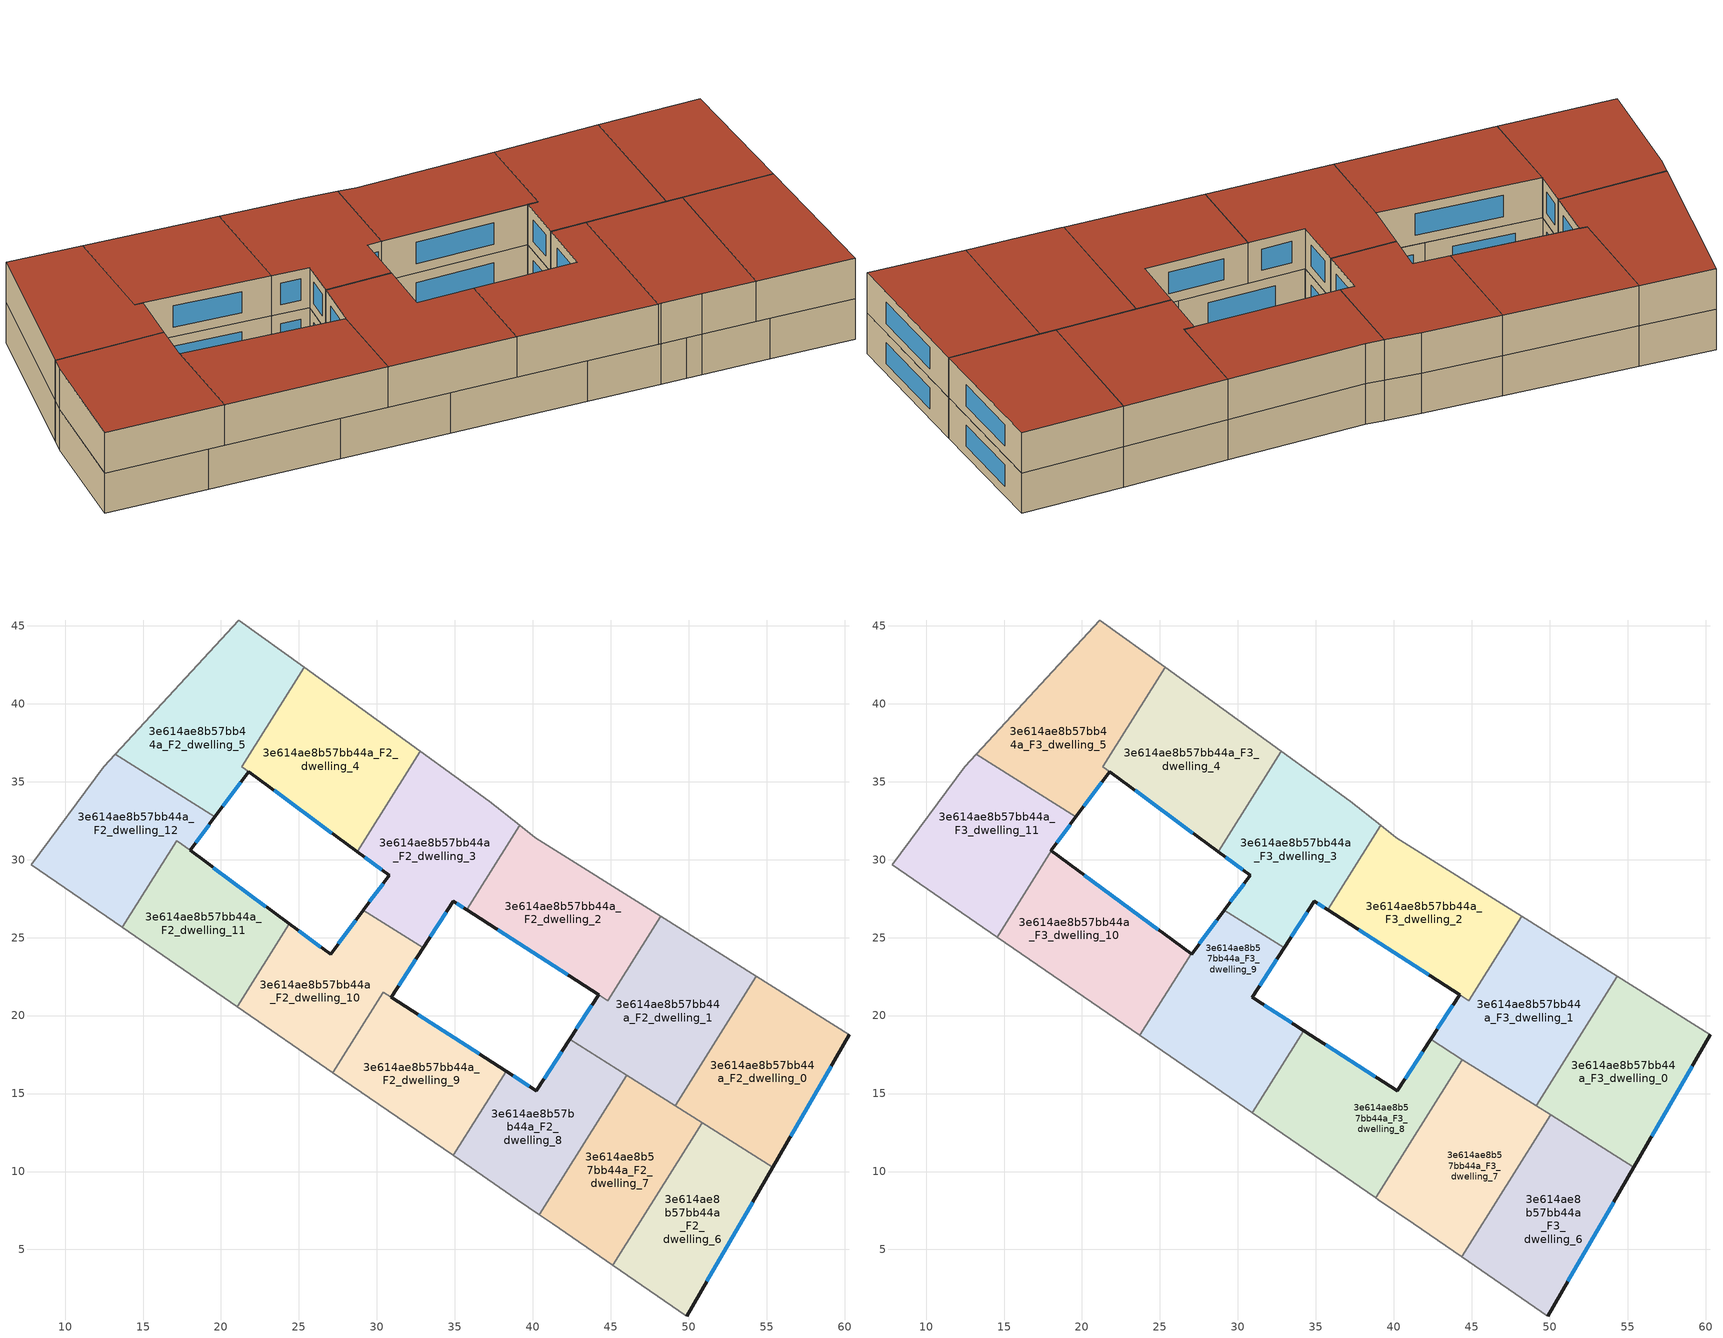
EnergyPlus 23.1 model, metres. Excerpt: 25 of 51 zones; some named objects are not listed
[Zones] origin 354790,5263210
3e614ae8b57bb44a_F2_dwelling_0
 floor to 3e614ae8b57bb44a_F1_dwelling_0 (EU_floor_Construction): 60.3,18.75 55.39,10.28 49.12,14.22 54.33,22.51 z6
 wall outside (EU_wall_Construction): 55.39,10.28 60.3,18.75 z6:9
 wall to 3e614ae8b57bb44a_F2_dwelling_1 (EU_wall_Construction): 54.33,22.51 49.12,14.22 z6:9
 wall adiabatic (EU_wall_Construction): 60.3,18.75 54.33,22.51 z6:9
 wall to 3e614ae8b57bb44a_F2_dwelling_6 (EU_wall_Construction): 50.85,13.13 55.39,10.28 z6:9
 wall to 3e614ae8b57bb44a_F2_dwelling_7 (EU_wall_Construction): 49.12,14.22 50.85,13.13 z6:9
 window (EU_Window_Construction): 56.55,12.27 59.15,16.77 z6.7:8.3
3e614ae8b57bb44a_F2_dwelling_1
 floor to 3e614ae8b57bb44a_F1_dwelling_1 (EU_floor_Construction): 54.33,22.51 49.12,14.22 42.35,18.47 44.22,21.34 44.82,20.96 48.21,26.35 z6
 wall outside (EU_wall_Construction): 44.22,21.34 42.35,18.47 z6:9
 wall adiabatic (EU_wall_Construction): 54.33,22.51 48.21,26.35 z6:9
 wall to 3e614ae8b57bb44a_F2_dwelling_2 (EU_wall_Construction): 48.21,26.35 44.82,20.96 44.22,21.34 z6:9
 wall to 3e614ae8b57bb44a_F2_dwelling_8 (EU_wall_Construction): 42.35,18.47 46.03,16.16 z6:9
 wall to 3e614ae8b57bb44a_F2_dwelling_7 (EU_wall_Construction): 46.03,16.16 49.12,14.22 z6:9
 window (EU_Window_Construction): 43.78,20.67 42.79,19.14 z6.7:8.3
3e614ae8b57bb44a_F2_dwelling_10
 floor to 3e614ae8b57bb44a_F1_dwelling_10 (EU_floor_Construction): 32.97,24.36 30.91,21.17 30.41,21.5 27.18,16.34 21.04,20.57 24.38,25.89 27.03,23.93 29.13,26.77 z6
 wall outside (EU_wall_Construction): 30.91,21.17 32.97,24.36 / 29.13,26.77 27.03,23.93 24.38,25.89 z6:9
 wall to 3e614ae8b57bb44a_F2_dwelling_3 (EU_wall_Construction): 32.97,24.36 29.13,26.77 z6:9
 wall adiabatic (EU_wall_Construction): 21.04,20.57 27.18,16.34 z6:9
 wall to 3e614ae8b57bb44a_F2_dwelling_11 (EU_wall_Construction): 24.38,25.89 21.04,20.57 z6:9
 wall to 3e614ae8b57bb44a_F2_dwelling_9 (EU_wall_Construction): 30.41,21.5 30.91,21.17 / 27.18,16.34 30.41,21.49 z6:9
 window (EU_Window_Construction): 31.4,21.92 32.49,23.61 / 26.4,24.39 25,25.43 / 28.64,26.1 27.52,24.6 z6.7:8.3
3e614ae8b57bb44a_F2_dwelling_11
 floor to 3e614ae8b57bb44a_F1_dwelling_11 (EU_floor_Construction): 24.38,25.89 21.04,20.57 13.66,25.65 17.16,31.23 z6
 wall outside (EU_wall_Construction): 24.38,25.89 18.01,30.59 z6:9
 wall to 3e614ae8b57bb44a_F2_dwelling_12 (EU_wall_Construction): 18.01,30.59 17.16,31.23 13.66,25.65 z6:9
 wall adiabatic (EU_wall_Construction): 13.66,25.65 21.04,20.57 z6:9
 window (EU_Window_Construction): 22.88,26.99 19.51,29.49 z6.7:8.3
3e614ae8b57bb44a_F2_dwelling_12
 floor to 3e614ae8b57bb44a_F1_dwelling_12 (EU_floor_Construction): 19.61,32.74 18.01,30.59 17.16,31.23 13.66,25.65 7.83,29.67 12.49,35.94 13.23,36.75 z6
 wall outside (EU_wall_Construction): 18.01,30.59 19.61,32.74 z6:9
 wall adiabatic (EU_wall_Construction): 13.23,36.75 12.49,35.94 7.83,29.67 13.66,25.65 z6:9
 wall to 3e614ae8b57bb44a_F2_dwelling_5 (EU_wall_Construction): 19.61,32.74 13.23,36.75 z6:9
 window (EU_Window_Construction): 18.39,31.1 19.24,32.24 z6.7:8.3
3e614ae8b57bb44a_F2_dwelling_2
 floor to 3e614ae8b57bb44a_F1_dwelling_2 (EU_floor_Construction): 48.21,26.35 44.82,20.96 35.75,26.79 39.15,32.21 40.15,31.42 z6
 wall outside (EU_wall_Construction): 35.75,26.79 44.21,21.35 z6:9
 wall to 3e614ae8b57bb44a_F2_dwelling_3 (EU_wall_Construction): 39.15,32.21 35.75,26.79 z6:9
 wall adiabatic (EU_wall_Construction): 48.21,26.35 40.15,31.42 39.15,32.21 z6:9
 window (EU_Window_Construction): 37.74,25.52 42.22,22.63 z6.7:8.3
3e614ae8b57bb44a_F2_dwelling_3
 floor to 3e614ae8b57bb44a_F1_dwelling_3 (EU_floor_Construction): 37.2,33.74 39.15,32.21 35.75,26.79 34.91,27.34 32.97,24.36 29.13,26.77 30.78,28.98 28.73,30.5 32.78,36.95 z6
 wall outside (EU_wall_Construction): 28.73,30.5 30.78,28.98 29.13,26.77 / 32.97,24.36 34.91,27.34 35.75,26.79 z6:9
 wall to 3e614ae8b57bb44a_F2_dwelling_4 (EU_wall_Construction): 32.78,36.95 28.73,30.5 z6:9
 wall adiabatic (EU_wall_Construction): 39.15,32.21 37.2,33.74 32.78,36.95 z6:9
 window (EU_Window_Construction): 30.4,28.46 29.52,27.29 / 29.21,30.14 30.3,29.34 / 35.11,27.21 35.55,26.92 / 33.43,25.06 34.45,26.64 z6.7:8.3
3e614ae8b57bb44a_F2_dwelling_4
 floor to 3e614ae8b57bb44a_F1_dwelling_4 (EU_floor_Construction): 32.78,36.95 28.73,30.5 21.34,35.96 25.34,42.33 z6
 wall outside (EU_wall_Construction): 21.77,35.65 28.73,30.5 z6:9
 wall adiabatic (EU_wall_Construction): 32.78,36.95 25.34,42.33 z6:9
 wall to 3e614ae8b57bb44a_F2_dwelling_5 (EU_wall_Construction): 25.34,42.33 21.34,35.96 21.77,35.65 z6:9
 window (EU_Window_Construction): 23.4,34.44 27.1,31.71 z6.7:8.3
3e614ae8b57bb44a_F2_dwelling_5
 floor to 3e614ae8b57bb44a_F1_dwelling_5 (EU_floor_Construction): 25.34,42.33 21.34,35.96 21.77,35.65 19.61,32.74 13.23,36.75 21.15,45.37 z6
 wall outside (EU_wall_Construction): 19.61,32.74 21.77,35.65 z6:9
 wall adiabatic (EU_wall_Construction): 25.34,42.33 21.15,45.37 13.23,36.75 z6:9
 window (EU_Window_Construction): 20.12,33.42 21.26,34.96 z6.7:8.3
3e614ae8b57bb44a_F2_dwelling_6
 floor to 3e614ae8b57bb44a_F1_dwelling_6 (EU_floor_Construction): 55.39,10.28 49.87,0.73 45.12,4 50.85,13.13 z6
 wall outside (EU_wall_Construction): 49.87,0.73 55.39,10.28 z6:9
 wall adiabatic (EU_wall_Construction): 45.12,4 49.87,0.73 z6:9
 wall to 3e614ae8b57bb44a_F2_dwelling_7 (EU_wall_Construction): 50.85,13.13 45.12,4 z6:9
 window (EU_Window_Construction): 51.16,2.98 54.1,8.04 z6.7:8.3
3e614ae8b57bb44a_F2_dwelling_7
 floor to 3e614ae8b57bb44a_F1_dwelling_7 (EU_floor_Construction): 50.85,13.13 45.12,4 41.29,6.64 40.43,7.23 46.03,16.16 z6
 wall adiabatic (EU_wall_Construction): 40.43,7.23 41.29,6.64 45.12,4 z6:9
 wall to 3e614ae8b57bb44a_F2_dwelling_8 (EU_wall_Construction): 46.03,16.16 40.43,7.23 z6:9
3e614ae8b57bb44a_F2_dwelling_8
 floor to 3e614ae8b57bb44a_F1_dwelling_8 (EU_floor_Construction): 46.03,16.16 40.43,7.23 39.01,8.2 34.9,11.03 38.28,16.42 40.22,15.17 42.35,18.47 z6
 wall outside (EU_wall_Construction): 42.35,18.47 40.22,15.17 38.28,16.42 z6:9
 wall adiabatic (EU_wall_Construction): 34.9,11.03 39.01,8.2 40.43,7.23 z6:9
 wall to 3e614ae8b57bb44a_F2_dwelling_9 (EU_wall_Construction): 38.28,16.42 34.9,11.03 z6:9
 window (EU_Window_Construction): 39.76,15.47 38.74,16.13 / 41.85,17.69 40.72,15.95 z6.7:8.3
3e614ae8b57bb44a_F2_dwelling_9
 floor to 3e614ae8b57bb44a_F1_dwelling_9 (EU_floor_Construction): 38.28,16.42 34.9,11.03 27.18,16.34 30.41,21.49 z6
 wall outside (EU_wall_Construction): 38.28,16.42 30.91,21.17 z6:9
 wall adiabatic (EU_wall_Construction): 27.18,16.34 34.9,11.03 z6:9
 window (EU_Window_Construction): 36.55,17.54 32.64,20.06 z6.7:8.3
3e614ae8b57bb44a_F3_dwelling_0
 floor to 3e614ae8b57bb44a_F2_dwelling_0 (EU_floor_Construction): 60.3,18.75 55.39,10.28 49.12,14.22 54.33,22.51 z9
 wall outside (EU_wall_Construction): 55.39,10.28 60.3,18.75 z9:12
 wall to 3e614ae8b57bb44a_F3_dwelling_1 (EU_wall_Construction): 54.33,22.51 49.12,14.22 z9:12
 wall adiabatic (EU_wall_Construction): 60.3,18.75 54.33,22.51 z9:12
 wall to 3e614ae8b57bb44a_F3_dwelling_6 (EU_wall_Construction): 50.05,13.63 55.39,10.28 z9:12
 wall to 3e614ae8b57bb44a_F3_dwelling_7 (EU_wall_Construction): 49.12,14.22 50.05,13.63 z9:12
 window (EU_Window_Construction): 56.55,12.27 59.15,16.77 z9.7:11.3
 roof outside (EU_roof_Construction): 55.39,10.28 60.3,18.75 54.33,22.51 49.12,14.22 z12
3e614ae8b57bb44a_F3_dwelling_1
 floor to 3e614ae8b57bb44a_F2_dwelling_1 (EU_floor_Construction): 54.33,22.51 49.12,14.22 42.35,18.47 44.22,21.34 44.82,20.96 48.21,26.35 z9
 wall outside (EU_wall_Construction): 44.22,21.34 42.35,18.47 z9:12
 wall adiabatic (EU_wall_Construction): 54.33,22.51 48.21,26.35 z9:12
 wall to 3e614ae8b57bb44a_F3_dwelling_2 (EU_wall_Construction): 48.21,26.35 44.82,20.96 44.22,21.34 z9:12
 wall to 3e614ae8b57bb44a_F3_dwelling_7 (EU_wall_Construction): 44.4,17.18 49.12,14.22 z9:12
 wall to 3e614ae8b57bb44a_F3_dwelling_8 (EU_wall_Construction): 42.35,18.47 44.4,17.18 z9:12
 window (EU_Window_Construction): 43.78,20.67 42.79,19.14 z9.7:11.3
 roof outside (EU_roof_Construction): 49.12,14.22 54.33,22.51 48.21,26.35 44.82,20.96 44.22,21.34 42.35,18.47 z12
3e614ae8b57bb44a_F3_dwelling_10
 floor to 3e614ae8b57bb44a_F2_dwelling_11 (EU_floor_Construction): 24.37,25.89 21.04,20.57 14.56,25.03 18.04,30.57 z9
 floor to 3e614ae8b57bb44a_F2_dwelling_10 (EU_floor_Construction): 26.99,23.95 23.72,18.73 21.04,20.57 24.37,25.89 z9
 wall outside (EU_wall_Construction): 26.99,23.95 18.04,30.57 z9:12
 wall to 3e614ae8b57bb44a_F3_dwelling_9 (EU_wall_Construction): 23.72,18.73 26.99,23.95 z9:12
 wall adiabatic (EU_wall_Construction): 14.56,25.03 23.72,18.73 z9:12
 wall to 3e614ae8b57bb44a_F3_dwelling_11 (EU_wall_Construction): 18.04,30.57 14.56,25.03 z9:12
 window (EU_Window_Construction): 24.89,25.51 20.14,29.01 z9.7:11.3
 roof outside (EU_roof_Construction): 23.72,18.73 26.99,23.95 18.04,30.57 14.56,25.03 z12
3e614ae8b57bb44a_F3_dwelling_11
 floor to 3e614ae8b57bb44a_F2_dwelling_12 (EU_floor_Construction): 19.61,32.74 18.01,30.59 17.16,31.23 13.66,25.65 7.83,29.67 12.49,35.94 13.23,36.75 z9
 floor to 3e614ae8b57bb44a_F2_dwelling_11 (EU_floor_Construction): 18.01,30.59 18.04,30.57 14.56,25.03 13.66,25.65 17.16,31.23 z9
 wall outside (EU_wall_Construction): 18.04,30.57 18.01,30.59 19.61,32.74 z9:12
 wall adiabatic (EU_wall_Construction): 13.23,36.75 12.49,35.94 7.83,29.67 14.56,25.03 z9:12
 wall to 3e614ae8b57bb44a_F3_dwelling_5 (EU_wall_Construction): 19.61,32.74 13.23,36.75 z9:12
 window (EU_Window_Construction): 18.39,31.1 19.24,32.24 z9.7:11.3
 roof outside (EU_roof_Construction): 14.56,25.03 18.04,30.57 18.01,30.59 19.61,32.74 13.23,36.75 12.49,35.94 7.83,29.67 z12
3e614ae8b57bb44a_F3_dwelling_2
 floor to 3e614ae8b57bb44a_F2_dwelling_2 (EU_floor_Construction): 48.21,26.35 44.82,20.96 35.75,26.79 39.15,32.21 40.15,31.42 z9
 wall outside (EU_wall_Construction): 35.75,26.79 44.21,21.35 z9:12
 wall to 3e614ae8b57bb44a_F3_dwelling_3 (EU_wall_Construction): 39.15,32.21 35.75,26.79 z9:12
 wall adiabatic (EU_wall_Construction): 48.21,26.35 40.15,31.42 39.15,32.21 z9:12
 window (EU_Window_Construction): 37.74,25.52 42.22,22.63 z9.7:11.3
 roof outside (EU_roof_Construction): 44.82,20.96 48.21,26.35 40.15,31.42 39.15,32.21 35.75,26.79 z12
3e614ae8b57bb44a_F3_dwelling_3
 floor to 3e614ae8b57bb44a_F2_dwelling_3 (EU_floor_Construction): 37.2,33.74 39.15,32.21 35.75,26.79 34.91,27.34 32.97,24.36 29.13,26.77 30.78,28.98 28.73,30.5 32.78,36.95 z9
 wall outside (EU_wall_Construction): 28.73,30.5 30.78,28.98 29.13,26.77 / 32.97,24.36 34.91,27.34 35.75,26.79 z9:12
 wall to 3e614ae8b57bb44a_F3_dwelling_4 (EU_wall_Construction): 32.78,36.95 28.73,30.5 z9:12
 wall adiabatic (EU_wall_Construction): 39.15,32.21 37.2,33.74 32.78,36.95 z9:12
 wall to 3e614ae8b57bb44a_F3_dwelling_9 (EU_wall_Construction): 29.13,26.77 32.97,24.36 z9:12
 window (EU_Window_Construction): 30.4,28.46 29.52,27.29 / 29.21,30.14 30.3,29.34 / 35.11,27.21 35.55,26.92 / 33.43,25.06 34.45,26.64 z9.7:11.3
 roof outside (EU_roof_Construction): 35.75,26.79 39.15,32.21 37.2,33.74 32.78,36.95 28.73,30.5 30.78,28.98 29.13,26.77 32.97,24.36 34.91,27.34 z12
3e614ae8b57bb44a_F3_dwelling_4
 floor to 3e614ae8b57bb44a_F2_dwelling_4 (EU_floor_Construction): 32.78,36.95 28.73,30.5 21.34,35.96 25.34,42.33 z9
 wall outside (EU_wall_Construction): 21.77,35.65 28.73,30.5 z9:12
 wall adiabatic (EU_wall_Construction): 32.78,36.95 25.34,42.33 z9:12
 wall to 3e614ae8b57bb44a_F3_dwelling_5 (EU_wall_Construction): 25.34,42.33 21.34,35.96 21.77,35.65 z9:12
 window (EU_Window_Construction): 23.4,34.44 27.1,31.71 z9.7:11.3
 roof outside (EU_roof_Construction): 28.73,30.5 32.78,36.95 25.34,42.33 21.34,35.96 z12
3e614ae8b57bb44a_F3_dwelling_5
 floor to 3e614ae8b57bb44a_F2_dwelling_5 (EU_floor_Construction): 25.34,42.33 21.34,35.96 21.77,35.65 19.61,32.74 13.23,36.75 21.15,45.37 z9
 wall outside (EU_wall_Construction): 19.61,32.74 21.77,35.65 z9:12
 wall adiabatic (EU_wall_Construction): 25.34,42.33 21.15,45.37 13.23,36.75 z9:12
 window (EU_Window_Construction): 20.12,33.42 21.26,34.96 z9.7:11.3
 roof outside (EU_roof_Construction): 21.77,35.65 21.34,35.96 25.34,42.33 21.15,45.37 13.23,36.75 19.61,32.74 z12
3e614ae8b57bb44a_F3_dwelling_6
 floor to 3e614ae8b57bb44a_F2_dwelling_6 (EU_floor_Construction): 55.39,10.28 49.87,0.73 45.12,4 50.85,13.13 z9
 floor to 3e614ae8b57bb44a_F2_dwelling_7 (EU_floor_Construction): 50.85,13.13 45.12,4 44.34,4.54 50.05,13.63 z9
 wall outside (EU_wall_Construction): 49.87,0.73 55.39,10.28 z9:12
 wall adiabatic (EU_wall_Construction): 44.34,4.54 49.87,0.73 z9:12
 wall to 3e614ae8b57bb44a_F3_dwelling_7 (EU_wall_Construction): 50.05,13.63 44.34,4.54 z9:12
 window (EU_Window_Construction): 51.16,2.98 54.1,8.04 z9.7:11.3
 roof outside (EU_roof_Construction): 49.87,0.73 55.39,10.28 50.05,13.63 44.34,4.54 z12
3e614ae8b57bb44a_F3_dwelling_7
 floor to 3e614ae8b57bb44a_F2_dwelling_7 (EU_floor_Construction): 50.05,13.63 44.34,4.54 41.29,6.64 40.43,7.23 46.03,16.16 z9
 floor to 3e614ae8b57bb44a_F2_dwelling_8 (EU_floor_Construction): 46.03,16.16 40.43,7.23 39.01,8.2 38.84,8.32 44.4,17.18 z9
 wall to 3e614ae8b57bb44a_F3_dwelling_8 (EU_wall_Construction): 44.4,17.18 38.84,8.32 z9:12
 wall adiabatic (EU_wall_Construction): 38.84,8.32 39.01,8.2 41.29,6.64 44.34,4.54 z9:12
 roof outside (EU_roof_Construction): 44.34,4.54 50.05,13.63 44.4,17.18 38.84,8.32 39.01,8.2 41.29,6.64 z12
3e614ae8b57bb44a_F3_dwelling_8
 floor to 3e614ae8b57bb44a_F2_dwelling_8 (EU_floor_Construction): 44.4,17.18 38.84,8.32 34.9,11.03 38.28,16.42 40.22,15.17 42.35,18.47 z9
 floor to 3e614ae8b57bb44a_F2_dwelling_9 (EU_floor_Construction): 38.28,16.42 34.9,11.03 30.92,13.77 34.23,19.03 z9
 wall outside (EU_wall_Construction): 42.35,18.47 40.22,15.17 34.23,19.03 z9:12
 wall adiabatic (EU_wall_Construction): 30.92,13.77 38.84,8.32 z9:12
 wall to 3e614ae8b57bb44a_F3_dwelling_9 (EU_wall_Construction): 34.23,19.03 30.92,13.77 z9:12
 window (EU_Window_Construction): 41.85,17.69 40.72,15.95 / 38.81,16.08 35.64,18.13 z9.7:11.3
 roof outside (EU_roof_Construction): 38.84,8.32 44.4,17.18 42.35,18.47 40.22,15.17 34.23,19.03 30.92,13.77 z12
3e614ae8b57bb44a_F3_dwelling_9
 floor to 3e614ae8b57bb44a_F2_dwelling_10 (EU_floor_Construction): 32.97,24.36 30.91,21.17 30.41,21.5 27.18,16.34 23.72,18.73 26.99,23.95 27.03,23.93 29.13,26.77 z9
 floor to 3e614ae8b57bb44a_F2_dwelling_9 (EU_floor_Construction): 34.23,19.03 30.92,13.77 27.18,16.34 30.41,21.5 z9
 wall outside (EU_wall_Construction): 29.13,26.77 27.03,23.93 26.99,23.95 / 34.23,19.03 30.91,21.17 32.97,24.36 z9:12
 wall adiabatic (EU_wall_Construction): 23.72,18.73 30.92,13.77 z9:12
 window (EU_Window_Construction): 28.64,26.1 27.52,24.6 / 31.4,21.92 32.49,23.61 / 33.45,19.54 31.69,20.67 z9.7:11.3
 roof outside (EU_roof_Construction): 30.92,13.77 34.23,19.03 30.91,21.17 32.97,24.36 29.13,26.77 27.03,23.93 26.99,23.95 23.72,18.73 z12
[Building]
EU S2 Campaign: North Axis=0; Terrain=City; Solar Distribution=FullExterior
[Site:Location]
Budapest.Ferenc.Liszt.Intl.AP: Latitude=47.437; Longitude=19.256; Time Zone=1; Elevation=185
[SizingPeriod:WeatherFileDays]
AnnualSizingPeriod: Begin Month=1; Begin Day of Month=1; End Month=12; End Day of Month=31; Day of Week for Start Day=Monday; Use Weather File Daylight Saving Period=No; Use Weather File Rain and Snow Indicators=No
[MATERIAL]
EU_InternalMass_Material: Roughness=MediumRough; Thickness=0.1; Conductivity=1; Density=1800; Specific Heat=900; Thermal Absorptance=0.9; Solar Absorptance=0.7; Visible Absorptance=0.7
[MATERIAL:NOMASS] Roughness=MediumRough; Thermal Absorptance=0.9; Solar Absorptance=0.7; Visible Absorptance=0.7
Name | Thermal Resistance
EU_wall_NoMass | 0.832559
EU_roof_NoMass | 1.39638
EU_floor_NoMass | 0.872794
[WINDOWMATERIAL:SIMPLEGLAZINGSYSTEM]
EU_Window_SimpleGlazing: UFactor=2.79869; Solar Heat Gain Coefficient=0.75; Visible Transmittance=0.75
[CONSTRUCTION]
EU_wall_Construction: EU_wall_NoMass
EU_roof_Construction: EU_roof_NoMass
EU_floor_Construction: EU_floor_NoMass
EU_Window_Construction: EU_Window_SimpleGlazing
EU_InternalMass_Construction: EU_InternalMass_Material
[ZONE] Type=1; Multiplier=1; Ceiling Height=autocalculate; Floor Area=autocalculate; Part of Total Floor Area=Yes
Name | Volume
3e614ae8b57bb44a_F2_dwelling_0; 3e614ae8b57bb44a_F3_dwelling_0 | 212.24
3e614ae8b57bb44a_F2_dwelling_1; 3e614ae8b57bb44a_F3_dwelling_1 | 219.855
3e614ae8b57bb44a_F2_dwelling_10 | 189.011
3e614ae8b57bb44a_F3_dwelling_10 | 211.672
3e614ae8b57bb44a_F2_dwelling_11 | 172.691
3e614ae8b57bb44a_F3_dwelling_11 | 212.818
3e614ae8b57bb44a_F2_dwelling_12 | 191.146
3e614ae8b57bb44a_F2_dwelling_2; 3e614ae8b57bb44a_F3_dwelling_2 | 204.619
3e614ae8b57bb44a_F2_dwelling_3; 3e614ae8b57bb44a_F3_dwelling_3 | 212.235
3e614ae8b57bb44a_F2_dwelling_4; 3e614ae8b57bb44a_F3_dwelling_4 | 207.994
3e614ae8b57bb44a_F2_dwelling_5; 3e614ae8b57bb44a_F3_dwelling_5 | 216.476
3e614ae8b57bb44a_F2_dwelling_6 | 181.934
3e614ae8b57bb44a_F3_dwelling_6 | 212.242
3e614ae8b57bb44a_F2_dwelling_7 | 181.908
3e614ae8b57bb44a_F3_dwelling_7 | 212.226
3e614ae8b57bb44a_F2_dwelling_8 | 181.912
3e614ae8b57bb44a_F3_dwelling_8 | 212.233
3e614ae8b57bb44a_F2_dwelling_9 | 174.758
3e614ae8b57bb44a_F3_dwelling_9 | 212.241
[INTERNALMASS] Construction=EU_InternalMass_Construction
Name | Zone or ZoneList | Surface Area
3e614ae8b57bb44a_F2_dwelling_0_EU_InternalMass | 3e614ae8b57bb44a_F2_dwelling_0 | 70.7467
3e614ae8b57bb44a_F2_dwelling_1_EU_InternalMass | 3e614ae8b57bb44a_F2_dwelling_1 | 73.2836
3e614ae8b57bb44a_F2_dwelling_2_EU_InternalMass | 3e614ae8b57bb44a_F2_dwelling_2 | 68.2048
3e614ae8b57bb44a_F2_dwelling_3_EU_InternalMass | 3e614ae8b57bb44a_F2_dwelling_3 | 70.745
3e614ae8b57bb44a_F2_dwelling_4_EU_InternalMass | 3e614ae8b57bb44a_F2_dwelling_4 | 69.3294
3e614ae8b57bb44a_F2_dwelling_5_EU_InternalMass | 3e614ae8b57bb44a_F2_dwelling_5 | 72.158
3e614ae8b57bb44a_F2_dwelling_6_EU_InternalMass | 3e614ae8b57bb44a_F2_dwelling_6 | 60.6447
3e614ae8b57bb44a_F2_dwelling_7_EU_InternalMass | 3e614ae8b57bb44a_F2_dwelling_7 | 60.6361
3e614ae8b57bb44a_F2_dwelling_8_EU_InternalMass | 3e614ae8b57bb44a_F2_dwelling_8 | 60.6373
3e614ae8b57bb44a_F2_dwelling_9_EU_InternalMass | 3e614ae8b57bb44a_F2_dwelling_9 | 58.2748
3e614ae8b57bb44a_F2_dwelling_10_EU_InternalMass | 3e614ae8b57bb44a_F2_dwelling_10 | 63.0047
3e614ae8b57bb44a_F2_dwelling_11_EU_InternalMass | 3e614ae8b57bb44a_F2_dwelling_11 | 57.5625
3e614ae8b57bb44a_F2_dwelling_12_EU_InternalMass | 3e614ae8b57bb44a_F2_dwelling_12 | 63.7157
3e614ae8b57bb44a_F3_dwelling_0_EU_InternalMass | 3e614ae8b57bb44a_F3_dwelling_0 | 70.7467
3e614ae8b57bb44a_F3_dwelling_1_EU_InternalMass | 3e614ae8b57bb44a_F3_dwelling_1 | 73.2836
3e614ae8b57bb44a_F3_dwelling_2_EU_InternalMass | 3e614ae8b57bb44a_F3_dwelling_2 | 68.2048
3e614ae8b57bb44a_F3_dwelling_3_EU_InternalMass | 3e614ae8b57bb44a_F3_dwelling_3 | 70.745
3e614ae8b57bb44a_F3_dwelling_4_EU_InternalMass | 3e614ae8b57bb44a_F3_dwelling_4 | 69.3294
3e614ae8b57bb44a_F3_dwelling_5_EU_InternalMass | 3e614ae8b57bb44a_F3_dwelling_5 | 72.158
3e614ae8b57bb44a_F3_dwelling_6_EU_InternalMass | 3e614ae8b57bb44a_F3_dwelling_6 | 70.7472
3e614ae8b57bb44a_F3_dwelling_7_EU_InternalMass | 3e614ae8b57bb44a_F3_dwelling_7 | 70.7419
3e614ae8b57bb44a_F3_dwelling_8_EU_InternalMass | 3e614ae8b57bb44a_F3_dwelling_8 | 70.7443
3e614ae8b57bb44a_F3_dwelling_9_EU_InternalMass | 3e614ae8b57bb44a_F3_dwelling_9 | 70.747
3e614ae8b57bb44a_F3_dwelling_10_EU_InternalMass | 3e614ae8b57bb44a_F3_dwelling_10 | 70.5573
3e614ae8b57bb44a_F3_dwelling_11_EU_InternalMass | 3e614ae8b57bb44a_F3_dwelling_11 | 70.9403
[OTHEREQUIPMENT] Fuel Type=Electricity; Design Level Calculation Method=Watts/Area; Power per Zone Floor Area=1; Fraction Latent=0; Fraction Radiant=0; Fraction Lost=0; Carbon Dioxide Generation Rate=0; EndUse Subcategory=EU_Step8_InternalGains
Name | Zone or ZoneList or Space or SpaceList | Schedule
EU_Step8_InternalGain_3e614ae8b57bb44a_F2_dwelling_0_f000 | 3e614ae8b57bb44a_F2_dwelling_0 | EU_Step8_GainSchedule_3e614ae8b57bb44a_F2_dwelling_0_f000
EU_Step8_InternalGain_3e614ae8b57bb44a_F2_dwelling_1_f000 | 3e614ae8b57bb44a_F2_dwelling_1 | EU_Step8_GainSchedule_3e614ae8b57bb44a_F2_dwelling_1_f000
EU_Step8_InternalGain_3e614ae8b57bb44a_F2_dwelling_2_f000 | 3e614ae8b57bb44a_F2_dwelling_2 | EU_Step8_GainSchedule_3e614ae8b57bb44a_F2_dwelling_2_f000
EU_Step8_InternalGain_3e614ae8b57bb44a_F2_dwelling_3_f000 | 3e614ae8b57bb44a_F2_dwelling_3 | EU_Step8_GainSchedule_3e614ae8b57bb44a_F2_dwelling_3_f000
EU_Step8_InternalGain_3e614ae8b57bb44a_F2_dwelling_4_f000 | 3e614ae8b57bb44a_F2_dwelling_4 | EU_Step8_GainSchedule_3e614ae8b57bb44a_F2_dwelling_4_f000
EU_Step8_InternalGain_3e614ae8b57bb44a_F2_dwelling_5_f000 | 3e614ae8b57bb44a_F2_dwelling_5 | EU_Step8_GainSchedule_3e614ae8b57bb44a_F2_dwelling_5_f000
EU_Step8_InternalGain_3e614ae8b57bb44a_F2_dwelling_6_f000 | 3e614ae8b57bb44a_F2_dwelling_6 | EU_Step8_GainSchedule_3e614ae8b57bb44a_F2_dwelling_6_f000
EU_Step8_InternalGain_3e614ae8b57bb44a_F2_dwelling_7_f000 | 3e614ae8b57bb44a_F2_dwelling_7 | EU_Step8_GainSchedule_3e614ae8b57bb44a_F2_dwelling_7_f000
EU_Step8_InternalGain_3e614ae8b57bb44a_F2_dwelling_8_f000 | 3e614ae8b57bb44a_F2_dwelling_8 | EU_Step8_GainSchedule_3e614ae8b57bb44a_F2_dwelling_8_f000
EU_Step8_InternalGain_3e614ae8b57bb44a_F2_dwelling_9_f000 | 3e614ae8b57bb44a_F2_dwelling_9 | EU_Step8_GainSchedule_3e614ae8b57bb44a_F2_dwelling_9_f000
EU_Step8_InternalGain_3e614ae8b57bb44a_F2_dwelling_10_f000 | 3e614ae8b57bb44a_F2_dwelling_10 | EU_Step8_GainSchedule_3e614ae8b57bb44a_F2_dwelling_10_f000
EU_Step8_InternalGain_3e614ae8b57bb44a_F2_dwelling_11_f000 | 3e614ae8b57bb44a_F2_dwelling_11 | EU_Step8_GainSchedule_3e614ae8b57bb44a_F2_dwelling_11_f000
EU_Step8_InternalGain_3e614ae8b57bb44a_F2_dwelling_12_f000 | 3e614ae8b57bb44a_F2_dwelling_12 | EU_Step8_GainSchedule_3e614ae8b57bb44a_F2_dwelling_12_f000
EU_Step8_InternalGain_3e614ae8b57bb44a_F3_dwelling_0_f000 | 3e614ae8b57bb44a_F3_dwelling_0 | EU_Step8_GainSchedule_3e614ae8b57bb44a_F3_dwelling_0_f000
EU_Step8_InternalGain_3e614ae8b57bb44a_F3_dwelling_1_f000 | 3e614ae8b57bb44a_F3_dwelling_1 | EU_Step8_GainSchedule_3e614ae8b57bb44a_F3_dwelling_1_f000
EU_Step8_InternalGain_3e614ae8b57bb44a_F3_dwelling_2_f000 | 3e614ae8b57bb44a_F3_dwelling_2 | EU_Step8_GainSchedule_3e614ae8b57bb44a_F3_dwelling_2_f000
EU_Step8_InternalGain_3e614ae8b57bb44a_F3_dwelling_3_f000 | 3e614ae8b57bb44a_F3_dwelling_3 | EU_Step8_GainSchedule_3e614ae8b57bb44a_F3_dwelling_3_f000
EU_Step8_InternalGain_3e614ae8b57bb44a_F3_dwelling_4_f000 | 3e614ae8b57bb44a_F3_dwelling_4 | EU_Step8_GainSchedule_3e614ae8b57bb44a_F3_dwelling_4_f000
EU_Step8_InternalGain_3e614ae8b57bb44a_F3_dwelling_5_f000 | 3e614ae8b57bb44a_F3_dwelling_5 | EU_Step8_GainSchedule_3e614ae8b57bb44a_F3_dwelling_5_f000
EU_Step8_InternalGain_3e614ae8b57bb44a_F3_dwelling_6_f000 | 3e614ae8b57bb44a_F3_dwelling_6 | EU_Step8_GainSchedule_3e614ae8b57bb44a_F3_dwelling_6_f000
EU_Step8_InternalGain_3e614ae8b57bb44a_F3_dwelling_7_f000 | 3e614ae8b57bb44a_F3_dwelling_7 | EU_Step8_GainSchedule_3e614ae8b57bb44a_F3_dwelling_7_f000
EU_Step8_InternalGain_3e614ae8b57bb44a_F3_dwelling_8_f000 | 3e614ae8b57bb44a_F3_dwelling_8 | EU_Step8_GainSchedule_3e614ae8b57bb44a_F3_dwelling_8_f000
EU_Step8_InternalGain_3e614ae8b57bb44a_F3_dwelling_9_f000 | 3e614ae8b57bb44a_F3_dwelling_9 | EU_Step8_GainSchedule_3e614ae8b57bb44a_F3_dwelling_9_f000
EU_Step8_InternalGain_3e614ae8b57bb44a_F3_dwelling_10_f000 | 3e614ae8b57bb44a_F3_dwelling_10 | EU_Step8_GainSchedule_3e614ae8b57bb44a_F3_dwelling_10_f000
EU_Step8_InternalGain_3e614ae8b57bb44a_F3_dwelling_11_f000 | 3e614ae8b57bb44a_F3_dwelling_11 | EU_Step8_GainSchedule_3e614ae8b57bb44a_F3_dwelling_11_f000
[ZONEVENTILATION:DESIGNFLOWRATE] Schedule=EU_AlwaysOn; Design Flow Rate Calculation Method=AirChanges/Hour; Air Changes per Hour=0.475469; Ventilation Type=Natural; Fan Pressure Rise=0; Fan Total Efficiency=1; Constant Term Coefficient=1; Temperature Term Coefficient=0; Velocity Term Coefficient=0; Velocity Squared Term Coefficient=0; Minimum Indoor Temperature=-100; Maximum Indoor Temperature=100; Delta Temperature=-100; Minimum Outdoor Temperature=-100; Maximum Outdoor Temperature=100; Maximum Wind Speed=40
Name | Zone or ZoneList or Space or SpaceList
EU_ConstantAir_3e614ae8b57bb44a_F2_dwelling_0 | 3e614ae8b57bb44a_F2_dwelling_0
EU_ConstantAir_3e614ae8b57bb44a_F2_dwelling_1 | 3e614ae8b57bb44a_F2_dwelling_1
EU_ConstantAir_3e614ae8b57bb44a_F2_dwelling_2 | 3e614ae8b57bb44a_F2_dwelling_2
EU_ConstantAir_3e614ae8b57bb44a_F2_dwelling_3 | 3e614ae8b57bb44a_F2_dwelling_3
EU_ConstantAir_3e614ae8b57bb44a_F2_dwelling_4 | 3e614ae8b57bb44a_F2_dwelling_4
EU_ConstantAir_3e614ae8b57bb44a_F2_dwelling_5 | 3e614ae8b57bb44a_F2_dwelling_5
EU_ConstantAir_3e614ae8b57bb44a_F2_dwelling_6 | 3e614ae8b57bb44a_F2_dwelling_6
EU_ConstantAir_3e614ae8b57bb44a_F2_dwelling_7 | 3e614ae8b57bb44a_F2_dwelling_7
EU_ConstantAir_3e614ae8b57bb44a_F2_dwelling_8 | 3e614ae8b57bb44a_F2_dwelling_8
EU_ConstantAir_3e614ae8b57bb44a_F2_dwelling_9 | 3e614ae8b57bb44a_F2_dwelling_9
EU_ConstantAir_3e614ae8b57bb44a_F2_dwelling_10 | 3e614ae8b57bb44a_F2_dwelling_10
EU_ConstantAir_3e614ae8b57bb44a_F2_dwelling_11 | 3e614ae8b57bb44a_F2_dwelling_11
EU_ConstantAir_3e614ae8b57bb44a_F2_dwelling_12 | 3e614ae8b57bb44a_F2_dwelling_12
EU_ConstantAir_3e614ae8b57bb44a_F3_dwelling_0 | 3e614ae8b57bb44a_F3_dwelling_0
EU_ConstantAir_3e614ae8b57bb44a_F3_dwelling_1 | 3e614ae8b57bb44a_F3_dwelling_1
EU_ConstantAir_3e614ae8b57bb44a_F3_dwelling_2 | 3e614ae8b57bb44a_F3_dwelling_2
EU_ConstantAir_3e614ae8b57bb44a_F3_dwelling_3 | 3e614ae8b57bb44a_F3_dwelling_3
EU_ConstantAir_3e614ae8b57bb44a_F3_dwelling_4 | 3e614ae8b57bb44a_F3_dwelling_4
EU_ConstantAir_3e614ae8b57bb44a_F3_dwelling_5 | 3e614ae8b57bb44a_F3_dwelling_5
EU_ConstantAir_3e614ae8b57bb44a_F3_dwelling_6 | 3e614ae8b57bb44a_F3_dwelling_6
EU_ConstantAir_3e614ae8b57bb44a_F3_dwelling_7 | 3e614ae8b57bb44a_F3_dwelling_7
EU_ConstantAir_3e614ae8b57bb44a_F3_dwelling_8 | 3e614ae8b57bb44a_F3_dwelling_8
EU_ConstantAir_3e614ae8b57bb44a_F3_dwelling_9 | 3e614ae8b57bb44a_F3_dwelling_9
EU_ConstantAir_3e614ae8b57bb44a_F3_dwelling_10 | 3e614ae8b57bb44a_F3_dwelling_10
EU_ConstantAir_3e614ae8b57bb44a_F3_dwelling_11 | 3e614ae8b57bb44a_F3_dwelling_11
[HVACTEMPLATE:ZONE:IDEALLOADSAIRSYSTEM] System Availability Schedule=EU_AlwaysOn; Maximum Heating Supply Air Temperature=50; Minimum Cooling Supply Air Temperature=13; Maximum Heating Supply Air Humidity Ratio=0.0156; Minimum Cooling Supply Air Humidity Ratio=0.0077; Heating Limit=NoLimit; Cooling Limit=NoLimit; Heating Availability Schedule=EU_AlwaysOn; Cooling Availability Schedule=EU_CoolingOff; Dehumidification Control Type=ConstantSensibleHeatRatio; Cooling Sensible Heat Ratio=0.7; Dehumidification Setpoint=60; Humidification Control Type=None; Humidification Setpoint=30; Outdoor Air Method=None; Outdoor Air Flow Rate per Person=0.00944; Outdoor Air Flow Rate per Zone Floor Area=0; Outdoor Air Flow Rate per Zone=0; Demand Controlled Ventilation Type=None; Outdoor Air Economizer Type=NoEconomizer; Heat Recovery Type=None; Sensible Heat Recovery Effectiveness=0.7; Latent Heat Recovery Effectiveness=0.65
Name | Template Thermostat
3e614ae8b57bb44a_F2_dwelling_0 | EU_HeatOnly_3e614ae8b57bb44a_F2_dwelling_0
3e614ae8b57bb44a_F2_dwelling_1 | EU_HeatOnly_3e614ae8b57bb44a_F2_dwelling_1
3e614ae8b57bb44a_F2_dwelling_2 | EU_HeatOnly_3e614ae8b57bb44a_F2_dwelling_2
3e614ae8b57bb44a_F2_dwelling_3 | EU_HeatOnly_3e614ae8b57bb44a_F2_dwelling_3
3e614ae8b57bb44a_F2_dwelling_4 | EU_HeatOnly_3e614ae8b57bb44a_F2_dwelling_4
3e614ae8b57bb44a_F2_dwelling_5 | EU_HeatOnly_3e614ae8b57bb44a_F2_dwelling_5
3e614ae8b57bb44a_F2_dwelling_6 | EU_HeatOnly_3e614ae8b57bb44a_F2_dwelling_6
3e614ae8b57bb44a_F2_dwelling_7 | EU_HeatOnly_3e614ae8b57bb44a_F2_dwelling_7
3e614ae8b57bb44a_F2_dwelling_8 | EU_HeatOnly_3e614ae8b57bb44a_F2_dwelling_8
3e614ae8b57bb44a_F2_dwelling_9 | EU_HeatOnly_3e614ae8b57bb44a_F2_dwelling_9
3e614ae8b57bb44a_F2_dwelling_10 | EU_HeatOnly_3e614ae8b57bb44a_F2_dwelling_10
3e614ae8b57bb44a_F2_dwelling_11 | EU_HeatOnly_3e614ae8b57bb44a_F2_dwelling_11
3e614ae8b57bb44a_F2_dwelling_12 | EU_HeatOnly_3e614ae8b57bb44a_F2_dwelling_12
3e614ae8b57bb44a_F3_dwelling_0 | EU_HeatOnly_3e614ae8b57bb44a_F3_dwelling_0
3e614ae8b57bb44a_F3_dwelling_1 | EU_HeatOnly_3e614ae8b57bb44a_F3_dwelling_1
3e614ae8b57bb44a_F3_dwelling_2 | EU_HeatOnly_3e614ae8b57bb44a_F3_dwelling_2
3e614ae8b57bb44a_F3_dwelling_3 | EU_HeatOnly_3e614ae8b57bb44a_F3_dwelling_3
3e614ae8b57bb44a_F3_dwelling_4 | EU_HeatOnly_3e614ae8b57bb44a_F3_dwelling_4
3e614ae8b57bb44a_F3_dwelling_5 | EU_HeatOnly_3e614ae8b57bb44a_F3_dwelling_5
3e614ae8b57bb44a_F3_dwelling_6 | EU_HeatOnly_3e614ae8b57bb44a_F3_dwelling_6
3e614ae8b57bb44a_F3_dwelling_7 | EU_HeatOnly_3e614ae8b57bb44a_F3_dwelling_7
3e614ae8b57bb44a_F3_dwelling_8 | EU_HeatOnly_3e614ae8b57bb44a_F3_dwelling_8
3e614ae8b57bb44a_F3_dwelling_9 | EU_HeatOnly_3e614ae8b57bb44a_F3_dwelling_9
3e614ae8b57bb44a_F3_dwelling_10 | EU_HeatOnly_3e614ae8b57bb44a_F3_dwelling_10
3e614ae8b57bb44a_F3_dwelling_11 | EU_HeatOnly_3e614ae8b57bb44a_F3_dwelling_11
[SIZING:ZONE] Zone Cooling Design Supply Air Temperature Input Method=SupplyAirTemperature; Zone Cooling Design Supply Air Temperature=13; Zone Heating Design Supply Air Temperature Input Method=SupplyAirTemperature; Zone Heating Design Supply Air Temperature=50; Zone Cooling Design Supply Air Humidity Ratio=0.008; Zone Heating Design Supply Air Humidity Ratio=0.008; Cooling Design Air Flow Method=DesignDay; Cooling Design Air Flow Rate=0; Cooling Minimum Air Flow per Zone Floor Area=0.000762; Cooling Minimum Air Flow=0; Cooling Minimum Air Flow Fraction=0.2; Heating Design Air Flow Method=DesignDay; Heating Design Air Flow Rate=0; Heating Maximum Air Flow per Zone Floor Area=0.002032; Heating Maximum Air Flow=0.141576; Heating Maximum Air Flow Fraction=0.3; Account for Dedicated Outdoor Air System=No; Dedicated Outdoor Air System Control Strategy=NeutralSupplyAir; Dedicated Outdoor Air Low Setpoint Temperature for Design=autosize; Dedicated Outdoor Air High Setpoint Temperature for Design=autosize; Zone Load Sizing Method=Sensible Load Only No Latent Load; Zone Latent Cooling Design Supply Air Humidity Ratio Input Method=HumidityRatioDifference; Zone Cooling Design Supply Air Humidity Ratio Difference=0.005; Zone Latent Heating Design Supply Air Humidity Ratio Input Method=HumidityRatioDifference; Zone Humidification Design Supply Air Humidity Ratio Difference=0.005
3e614ae8b57bb44a_F2_dwelling_0; 3e614ae8b57bb44a_F2_dwelling_1; 3e614ae8b57bb44a_F2_dwelling_2; 3e614ae8b57bb44a_F2_dwelling_3; 3e614ae8b57bb44a_F2_dwelling_4; 3e614ae8b57bb44a_F2_dwelling_5; 3e614ae8b57bb44a_F2_dwelling_6; 3e614ae8b57bb44a_F2_dwelling_7; 3e614ae8b57bb44a_F2_dwelling_8; 3e614ae8b57bb44a_F2_dwelling_9; 3e614ae8b57bb44a_F2_dwelling_10; 3e614ae8b57bb44a_F2_dwelling_11; 3e614ae8b57bb44a_F2_dwelling_12; 3e614ae8b57bb44a_F3_dwelling_0; 3e614ae8b57bb44a_F3_dwelling_1; 3e614ae8b57bb44a_F3_dwelling_2; 3e614ae8b57bb44a_F3_dwelling_3; 3e614ae8b57bb44a_F3_dwelling_4; 3e614ae8b57bb44a_F3_dwelling_5; 3e614ae8b57bb44a_F3_dwelling_6; 3e614ae8b57bb44a_F3_dwelling_7; 3e614ae8b57bb44a_F3_dwelling_8; 3e614ae8b57bb44a_F3_dwelling_9; 3e614ae8b57bb44a_F3_dwelling_10; 3e614ae8b57bb44a_F3_dwelling_11
[SCHEDULE:CONSTANT]
Name | Hourly Value
EU_AlwaysOn | 1
EU_CoolingOff | 0
[SCHEDULE:FILE] Column Number=1; Rows to Skip at Top=0; Number of Hours of Data=8760; Column Separator=Comma; Interpolate to Timestep=No; Minutes per Item=60; Adjust Schedule for Daylight Savings=Yes
Name | File
EU_Step8_GainSchedule_3e614ae8b57bb44a_F2_dwelling_0_f000 | ../../schedules/3e614ae8b57bb44a/3e614ae8b57bb44a_F2_dwelling_0_f000_gain.csv
EU_Step8_GainSchedule_3e614ae8b57bb44a_F2_dwelling_1_f000 | ../../schedules/3e614ae8b57bb44a/3e614ae8b57bb44a_F2_dwelling_1_f000_gain.csv
EU_Step8_GainSchedule_3e614ae8b57bb44a_F2_dwelling_2_f000 | ../../schedules/3e614ae8b57bb44a/3e614ae8b57bb44a_F2_dwelling_2_f000_gain.csv
EU_Step8_GainSchedule_3e614ae8b57bb44a_F2_dwelling_3_f000 | ../../schedules/3e614ae8b57bb44a/3e614ae8b57bb44a_F2_dwelling_3_f000_gain.csv
EU_Step8_GainSchedule_3e614ae8b57bb44a_F2_dwelling_4_f000 | ../../schedules/3e614ae8b57bb44a/3e614ae8b57bb44a_F2_dwelling_4_f000_gain.csv
EU_Step8_GainSchedule_3e614ae8b57bb44a_F2_dwelling_5_f000 | ../../schedules/3e614ae8b57bb44a/3e614ae8b57bb44a_F2_dwelling_5_f000_gain.csv
EU_Step8_GainSchedule_3e614ae8b57bb44a_F2_dwelling_6_f000 | ../../schedules/3e614ae8b57bb44a/3e614ae8b57bb44a_F2_dwelling_6_f000_gain.csv
EU_Step8_GainSchedule_3e614ae8b57bb44a_F2_dwelling_7_f000 | ../../schedules/3e614ae8b57bb44a/3e614ae8b57bb44a_F2_dwelling_7_f000_gain.csv
EU_Step8_GainSchedule_3e614ae8b57bb44a_F2_dwelling_8_f000 | ../../schedules/3e614ae8b57bb44a/3e614ae8b57bb44a_F2_dwelling_8_f000_gain.csv
EU_Step8_GainSchedule_3e614ae8b57bb44a_F2_dwelling_9_f000 | ../../schedules/3e614ae8b57bb44a/3e614ae8b57bb44a_F2_dwelling_9_f000_gain.csv
EU_Step8_GainSchedule_3e614ae8b57bb44a_F2_dwelling_10_f000 | ../../schedules/3e614ae8b57bb44a/3e614ae8b57bb44a_F2_dwelling_10_f000_gain.csv
EU_Step8_GainSchedule_3e614ae8b57bb44a_F2_dwelling_11_f000 | ../../schedules/3e614ae8b57bb44a/3e614ae8b57bb44a_F2_dwelling_11_f000_gain.csv
EU_Step8_GainSchedule_3e614ae8b57bb44a_F2_dwelling_12_f000 | ../../schedules/3e614ae8b57bb44a/3e614ae8b57bb44a_F2_dwelling_12_f000_gain.csv
EU_Step8_GainSchedule_3e614ae8b57bb44a_F3_dwelling_0_f000 | ../../schedules/3e614ae8b57bb44a/3e614ae8b57bb44a_F3_dwelling_0_f000_gain.csv
EU_Step8_GainSchedule_3e614ae8b57bb44a_F3_dwelling_1_f000 | ../../schedules/3e614ae8b57bb44a/3e614ae8b57bb44a_F3_dwelling_1_f000_gain.csv
EU_Step8_GainSchedule_3e614ae8b57bb44a_F3_dwelling_2_f000 | ../../schedules/3e614ae8b57bb44a/3e614ae8b57bb44a_F3_dwelling_2_f000_gain.csv
EU_Step8_GainSchedule_3e614ae8b57bb44a_F3_dwelling_3_f000 | ../../schedules/3e614ae8b57bb44a/3e614ae8b57bb44a_F3_dwelling_3_f000_gain.csv
EU_Step8_GainSchedule_3e614ae8b57bb44a_F3_dwelling_4_f000 | ../../schedules/3e614ae8b57bb44a/3e614ae8b57bb44a_F3_dwelling_4_f000_gain.csv
EU_Step8_GainSchedule_3e614ae8b57bb44a_F3_dwelling_5_f000 | ../../schedules/3e614ae8b57bb44a/3e614ae8b57bb44a_F3_dwelling_5_f000_gain.csv
EU_Step8_GainSchedule_3e614ae8b57bb44a_F3_dwelling_6_f000 | ../../schedules/3e614ae8b57bb44a/3e614ae8b57bb44a_F3_dwelling_6_f000_gain.csv
EU_Step8_GainSchedule_3e614ae8b57bb44a_F3_dwelling_7_f000 | ../../schedules/3e614ae8b57bb44a/3e614ae8b57bb44a_F3_dwelling_7_f000_gain.csv
EU_Step8_GainSchedule_3e614ae8b57bb44a_F3_dwelling_8_f000 | ../../schedules/3e614ae8b57bb44a/3e614ae8b57bb44a_F3_dwelling_8_f000_gain.csv
EU_Step8_GainSchedule_3e614ae8b57bb44a_F3_dwelling_9_f000 | ../../schedules/3e614ae8b57bb44a/3e614ae8b57bb44a_F3_dwelling_9_f000_gain.csv
EU_Step8_GainSchedule_3e614ae8b57bb44a_F3_dwelling_10_f000 | ../../schedules/3e614ae8b57bb44a/3e614ae8b57bb44a_F3_dwelling_10_f000_gain.csv
EU_Step8_GainSchedule_3e614ae8b57bb44a_F3_dwelling_11_f000 | ../../schedules/3e614ae8b57bb44a/3e614ae8b57bb44a_F3_dwelling_11_f000_gain.csv
